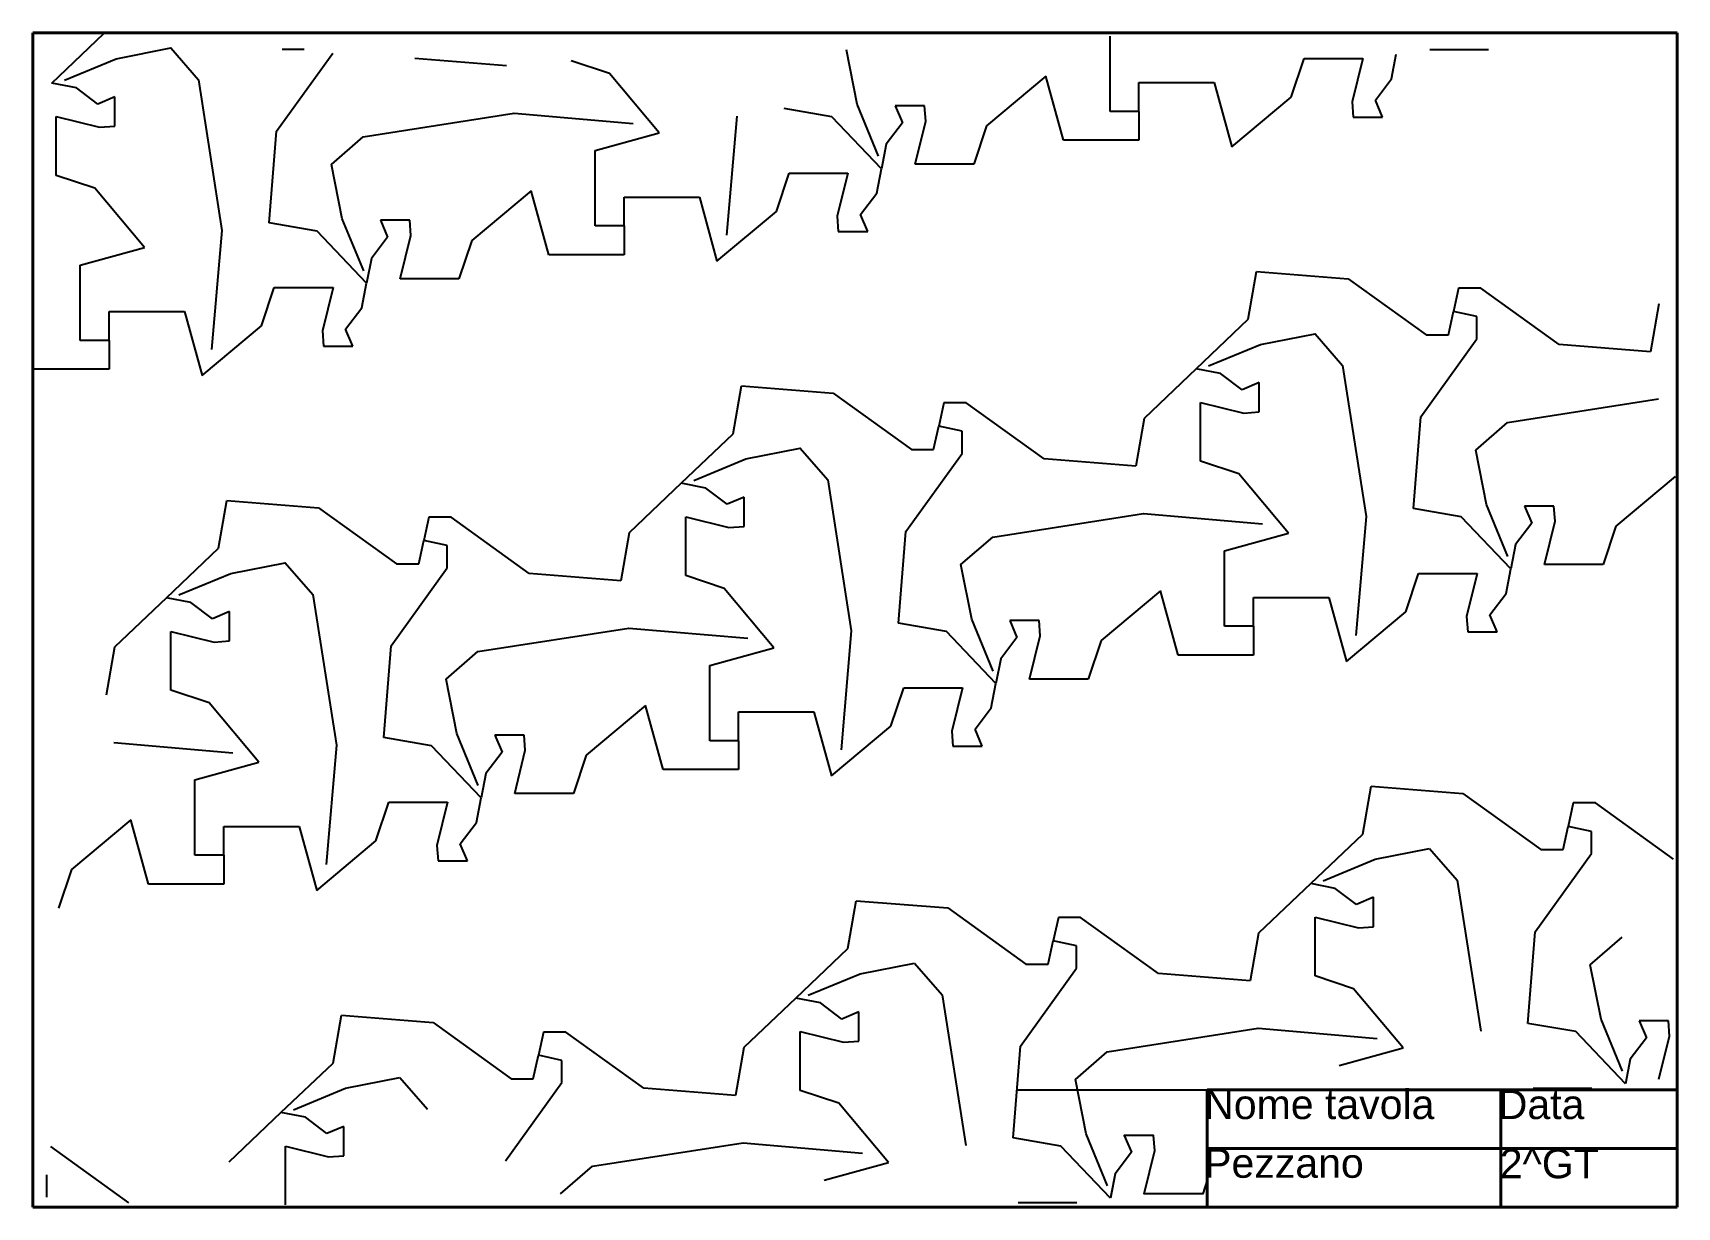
# Model space of a CAD drawing. Header units: millimetres. Extents: x 991 to 1271, y 1939 to 2139.
import ezdxf

# ---------------------------------------------------------------- set-up
doc = ezdxf.new("R2010")
doc.units = ezdxf.units.MM
doc.layers.add('Rana 3D', color=3, linetype='Continuous')
doc.layers.add('squadratura', color=6, linetype='Continuous', lineweight=40)
doc.styles.get("Standard").update_dxf_attribs({"font": 'arial.ttf'})

msp = doc.modelspace()

# ---------------------------------------------------------------- linework, layer by layer
for p, q in [((993.92, 2130.58), (1002.78, 2139.01)), ((993.92, 2130.58), (1002.78, 2139.01)), ((1004.89, 2134.72), (1014.16, 2136.55)), ((1014.16, 2136.55), (1018.87, 2131.14)), ((1174.12, 2125.75), (1174.12, 2138.58)), ((1174.12, 2125.75), (1174.12, 2138.58)), ((996.04, 2131.07), (1004.89, 2134.72)), ((1032.17, 2122.38), (1041.74, 2135.68)), ((1032.17, 2122.38), (1041.74, 2135.68)), ((1032.17, 2122.38), (1041.74, 2135.68)), ((1032.17, 2122.38), (1041.74, 2135.68)), ((1032.17, 2122.38), (1041.74, 2135.68)), ((1033.11, 2136.35), (1036.9, 2136.35)), ((1033.11, 2136.35), (1036.9, 2136.35)), ((1071.32, 2133.49), (1055.71, 2134.74)), ((1071.32, 2133.49), (1055.71, 2134.74)), ((1088.9, 2132.18), (1082.35, 2134.36)), ((1088.9, 2132.18), (1082.35, 2134.36)), ((1088.9, 2132.18), (1082.35, 2134.36)), ((1088.9, 2132.18), (1082.35, 2134.36)), ((1131.05, 2126.96), (1129.22, 2136.23)), ((1131.05, 2126.96), (1129.22, 2136.23)), ((1131.05, 2126.96), (1129.22, 2136.23)), ((1204.96, 2128.2), (1207.15, 2134.75)), ((1204.96, 2128.2), (1207.15, 2134.75)), ((1204.96, 2128.2), (1207.15, 2134.75)), ((1204.96, 2128.2), (1207.15, 2134.75)), ((1207.15, 2134.75), (1217.15, 2134.75)), ((1207.15, 2134.75), (1217.15, 2134.75)), ((1207.15, 2134.75), (1217.15, 2134.75)), ((1207.15, 2134.75), (1217.15, 2134.75)), ((1217.15, 2134.75), (1215.34, 2127.38)), ((1217.15, 2134.75), (1215.34, 2127.38)), ((1222.06, 2131.32), (1222.86, 2135.5)), ((1222.06, 2131.32), (1222.86, 2135.5)), ((1238.58, 2136.25), (1228.58, 2136.25)), ((1238.58, 2136.25), (1228.58, 2136.25)), ((1238.58, 2136.25), (1228.58, 2136.25)), ((1238.58, 2136.25), (1228.58, 2136.25)), ((1238.58, 2136.25), (1228.58, 2136.25)), ((1238.58, 2136.25), (1228.58, 2136.25)), ((1018.87, 2131.14), (1022.87, 2105.45)), ((1097.35, 2122.08), (1088.9, 2132.18)), ((1097.35, 2122.08), (1088.9, 2132.18)), ((1097.35, 2122.08), (1088.9, 2132.18)), ((1097.35, 2122.08), (1088.9, 2132.18)), ((1163.19, 2131.75), (1153.09, 2123.29)), ((1163.19, 2131.75), (1153.09, 2123.29)), ((1166.2, 2120.84), (1163.19, 2131.75)), ((1219.29, 2127.68), (1222.06, 2131.32)), ((1219.29, 2127.68), (1222.06, 2131.32)), ((998.1, 2129.77), (993.92, 2130.58)), ((998.1, 2129.77), (993.92, 2130.58)), ((998.1, 2129.77), (993.92, 2130.58)), ((1001.74, 2127.01), (998.1, 2129.77)), ((1001.74, 2127.01), (998.1, 2129.77)), ((1001.74, 2127.01), (998.1, 2129.77)), ((1004.63, 2128.23), (1001.74, 2127.01)), ((1004.63, 2128.23), (1001.74, 2127.01)), ((1004.63, 2128.23), (1001.74, 2127.01)), ((1004.63, 2123.23), (1004.63, 2128.23)), ((1004.63, 2123.23), (1004.63, 2128.23)), ((1004.63, 2123.23), (1004.63, 2128.23)), ((1179.03, 2125.75), (1179.03, 2130.66)), ((1179.03, 2130.66), (1191.86, 2130.66)), ((1191.86, 2130.66), (1194.86, 2119.74)), ((1191.86, 2130.66), (1194.86, 2119.74)), ((1194.86, 2119.74), (1204.96, 2128.2)), ((1194.86, 2119.74), (1204.96, 2128.2)), ((1046.95, 2121.44), (1072.64, 2125.44)), ((1072.64, 2125.44), (1092.93, 2123.69)), ((1126.75, 2124.85), (1118.6, 2126.27)), ((1126.75, 2124.85), (1118.6, 2126.27)), ((1126.75, 2124.85), (1118.6, 2126.27)), ((1126.75, 2124.85), (1118.6, 2126.27)), ((1126.75, 2124.85), (1118.6, 2126.27)), ((1126.75, 2124.85), (1118.6, 2126.27)), ((1126.75, 2124.85), (1118.6, 2126.27)), ((1126.75, 2124.85), (1118.6, 2126.27)), ((1134.7, 2118.11), (1131.05, 2126.96)), ((1134.7, 2118.11), (1131.05, 2126.96)), ((1134.7, 2118.11), (1131.05, 2126.96)), ((1137.54, 2126.7), (1138.76, 2123.81)), ((1137.54, 2126.7), (1138.76, 2123.81)), ((1142.54, 2126.7), (1137.54, 2126.7)), ((1142.54, 2126.7), (1137.54, 2126.7)), ((1137.54, 2126.7), (1138.76, 2123.81)), ((1137.54, 2126.7), (1138.76, 2123.81)), ((1142.54, 2126.7), (1137.54, 2126.7)), ((1142.54, 2126.7), (1137.54, 2126.7)), ((1137.54, 2126.7), (1138.76, 2123.81)), ((1137.54, 2126.7), (1138.76, 2123.81)), ((1142.54, 2126.7), (1137.54, 2126.7)), ((1142.54, 2126.7), (1137.54, 2126.7)), ((1142.72, 2124.11), (1142.54, 2126.7)), ((1142.72, 2124.11), (1142.54, 2126.7)), ((1142.72, 2124.11), (1142.54, 2126.7)), ((1142.72, 2124.11), (1142.54, 2126.7)), ((1142.72, 2124.11), (1142.54, 2126.7)), ((1142.72, 2124.11), (1142.54, 2126.7)), ((1179.03, 2125.75), (1174.12, 2125.75)), ((1179.03, 2125.75), (1174.12, 2125.75)), ((1179.03, 2125.75), (1174.12, 2125.75)), ((1179.03, 2125.75), (1179.03, 2120.84)), ((1179.03, 2125.75), (1179.03, 2120.84)), ((1215.34, 2127.38), (1215.52, 2124.79)), ((1215.34, 2127.38), (1215.52, 2124.79)), ((1220.52, 2124.79), (1219.29, 2127.68)), ((1220.52, 2124.79), (1219.29, 2127.68)), ((994.67, 2114.86), (994.67, 2124.86)), ((994.67, 2114.86), (994.67, 2124.86)), ((994.67, 2124.86), (1002.04, 2123.05)), ((994.67, 2124.86), (1002.04, 2123.05)), ((994.67, 2114.86), (994.67, 2124.86)), ((994.67, 2114.86), (994.67, 2124.86)), ((994.67, 2124.86), (1002.04, 2123.05)), ((1002.04, 2123.05), (1004.63, 2123.23)), ((1002.04, 2123.05), (1004.63, 2123.23)), ((1002.04, 2123.05), (1004.63, 2123.23)), ((1110.55, 2124.96), (1108.79, 2104.67)), ((1135.19, 2115.99), (1126.75, 2124.85)), ((1135.19, 2115.99), (1126.75, 2124.85)), ((1135.19, 2115.99), (1126.75, 2124.85)), ((1135.19, 2115.99), (1126.75, 2124.85)), ((1135.19, 2115.99), (1126.75, 2124.85)), ((1135.19, 2115.99), (1126.75, 2124.85)), ((1135.19, 2115.99), (1126.75, 2124.85)), ((1135.19, 2115.99), (1126.75, 2124.85)), ((1138.76, 2123.81), (1136, 2120.17)), ((1138.76, 2123.81), (1136, 2120.17)), ((1138.76, 2123.81), (1136, 2120.17)), ((1138.76, 2123.81), (1136, 2120.17)), ((1138.76, 2123.81), (1136, 2120.17)), ((1138.76, 2123.81), (1136, 2120.17)), ((1140.91, 2116.74), (1142.72, 2124.11)), ((1140.91, 2116.74), (1142.72, 2124.11)), ((1140.91, 2116.74), (1142.72, 2124.11)), ((1140.91, 2116.74), (1142.72, 2124.11)), ((1140.91, 2116.74), (1142.72, 2124.11)), ((1140.91, 2116.74), (1142.72, 2124.11)), ((1153.09, 2123.29), (1150.91, 2116.74)), ((1153.09, 2123.29), (1150.91, 2116.74)), ((1153.09, 2123.29), (1150.91, 2116.74)), ((1153.09, 2123.29), (1150.91, 2116.74)), ((1215.52, 2124.79), (1220.52, 2124.79)), ((1215.52, 2124.79), (1220.52, 2124.79)), ((1030.93, 2106.77), (1032.17, 2122.38)), ((1030.93, 2106.77), (1032.17, 2122.38)), ((1030.93, 2106.77), (1032.17, 2122.38)), ((1030.93, 2106.77), (1032.17, 2122.38)), ((1030.93, 2106.77), (1032.17, 2122.38)), ((1030.93, 2106.77), (1032.17, 2122.38)), ((1030.93, 2106.77), (1032.17, 2122.38)), ((1041.54, 2116.73), (1046.95, 2121.44)), ((1041.54, 2116.73), (1046.95, 2121.44)), ((1041.54, 2116.73), (1046.95, 2121.44)), ((1086.44, 2119.07), (1097.35, 2122.08)), ((1086.44, 2119.07), (1097.35, 2122.08)), ((1086.44, 2119.07), (1097.35, 2122.08)), ((1136, 2120.17), (1135.19, 2115.99)), ((1136, 2120.17), (1135.19, 2115.99)), ((1136, 2120.17), (1135.19, 2115.99)), ((1136, 2120.17), (1135.19, 2115.99)), ((1136, 2120.17), (1135.19, 2115.99)), ((1136, 2120.17), (1135.19, 2115.99)), ((1179.03, 2120.84), (1166.2, 2120.84)), ((1086.44, 2106.24), (1086.44, 2119.07)), ((1086.44, 2106.24), (1086.44, 2119.07)), ((1001.22, 2112.68), (994.67, 2114.86)), ((1001.22, 2112.68), (994.67, 2114.86)), ((1001.22, 2112.68), (994.67, 2114.86)), ((1001.22, 2112.68), (994.67, 2114.86)), ((1043.37, 2107.46), (1041.54, 2116.73)), ((1043.37, 2107.46), (1041.54, 2116.73)), ((1043.37, 2107.46), (1041.54, 2116.73)), ((1117.29, 2108.7), (1119.47, 2115.25)), ((1117.29, 2108.7), (1119.47, 2115.25)), ((1117.29, 2108.7), (1119.47, 2115.25)), ((1117.29, 2108.7), (1119.47, 2115.25)), ((1119.47, 2115.25), (1129.47, 2115.25)), ((1119.47, 2115.25), (1129.47, 2115.25)), ((1119.47, 2115.25), (1129.47, 2115.25)), ((1119.47, 2115.25), (1129.47, 2115.25)), ((1129.47, 2115.25), (1127.66, 2107.88)), ((1129.47, 2115.25), (1127.66, 2107.88)), ((1134.38, 2111.82), (1135.19, 2115.99)), ((1134.38, 2111.82), (1135.19, 2115.99)), ((1150.91, 2116.74), (1140.91, 2116.74)), ((1150.91, 2116.74), (1140.91, 2116.74)), ((1150.91, 2116.74), (1140.91, 2116.74)), ((1150.91, 2116.74), (1140.91, 2116.74)), ((1150.91, 2116.74), (1140.91, 2116.74)), ((1150.91, 2116.74), (1140.91, 2116.74)), ((1009.68, 2102.57), (1001.22, 2112.68)), ((1009.68, 2102.57), (1001.22, 2112.68)), ((1009.68, 2102.57), (1001.22, 2112.68)), ((1009.68, 2102.57), (1001.22, 2112.68)), ((1075.52, 2112.24), (1065.42, 2103.79)), ((1075.52, 2112.24), (1065.42, 2103.79)), ((1078.52, 2101.33), (1075.52, 2112.24)), ((1131.62, 2108.18), (1134.38, 2111.82)), ((1131.62, 2108.18), (1134.38, 2111.82)), ((1091.35, 2106.24), (1091.35, 2111.15)), ((1091.35, 2111.15), (1104.18, 2111.15)), ((1104.18, 2111.15), (1107.18, 2100.24)), ((1104.18, 2111.15), (1107.18, 2100.24)), ((1107.18, 2100.24), (1117.29, 2108.7)), ((1107.18, 2100.24), (1117.29, 2108.7)), ((1039.08, 2105.35), (1030.93, 2106.77)), ((1039.08, 2105.35), (1030.93, 2106.77)), ((1039.08, 2105.35), (1030.93, 2106.77)), ((1039.08, 2105.35), (1030.93, 2106.77)), ((1039.08, 2105.35), (1030.93, 2106.77)), ((1039.08, 2105.35), (1030.93, 2106.77)), ((1039.08, 2105.35), (1030.93, 2106.77)), ((1039.08, 2105.35), (1030.93, 2106.77)), ((1047.02, 2098.6), (1043.37, 2107.46)), ((1047.02, 2098.6), (1043.37, 2107.46)), ((1047.02, 2098.6), (1043.37, 2107.46)), ((1049.86, 2107.2), (1051.09, 2104.31)), ((1049.86, 2107.2), (1051.09, 2104.31)), ((1054.86, 2107.2), (1049.86, 2107.2)), ((1054.86, 2107.2), (1049.86, 2107.2)), ((1049.86, 2107.2), (1051.09, 2104.31)), ((1049.86, 2107.2), (1051.09, 2104.31)), ((1054.86, 2107.2), (1049.86, 2107.2)), ((1054.86, 2107.2), (1049.86, 2107.2)), ((1049.86, 2107.2), (1051.09, 2104.31)), ((1049.86, 2107.2), (1051.09, 2104.31)), ((1054.86, 2107.2), (1049.86, 2107.2)), ((1054.86, 2107.2), (1049.86, 2107.2)), ((1055.04, 2104.61), (1054.86, 2107.2)), ((1055.04, 2104.61), (1054.86, 2107.2)), ((1055.04, 2104.61), (1054.86, 2107.2)), ((1055.04, 2104.61), (1054.86, 2107.2)), ((1055.04, 2104.61), (1054.86, 2107.2)), ((1055.04, 2104.61), (1054.86, 2107.2)), ((1091.35, 2106.24), (1086.44, 2106.24)), ((1091.35, 2106.24), (1086.44, 2106.24)), ((1091.35, 2106.24), (1086.44, 2106.24)), ((1091.35, 2106.24), (1091.35, 2101.33)), ((1091.35, 2106.24), (1091.35, 2101.33)), ((1127.66, 2107.88), (1127.84, 2105.29)), ((1127.66, 2107.88), (1127.84, 2105.29)), ((1132.84, 2105.29), (1131.62, 2108.18)), ((1132.84, 2105.29), (1131.62, 2108.18)), ((1022.87, 2105.45), (1021.12, 2085.17)), ((1047.51, 2096.49), (1039.08, 2105.35)), ((1047.51, 2096.49), (1039.08, 2105.35)), ((1047.51, 2096.49), (1039.08, 2105.35)), ((1047.51, 2096.49), (1039.08, 2105.35)), ((1047.51, 2096.49), (1039.08, 2105.35)), ((1047.51, 2096.49), (1039.08, 2105.35)), ((1047.51, 2096.49), (1039.08, 2105.35)), ((1047.51, 2096.49), (1039.08, 2105.35)), ((1051.09, 2104.31), (1048.32, 2100.67)), ((1051.09, 2104.31), (1048.32, 2100.67)), ((1051.09, 2104.31), (1048.32, 2100.67)), ((1051.09, 2104.31), (1048.32, 2100.67)), ((1051.09, 2104.31), (1048.32, 2100.67)), ((1051.09, 2104.31), (1048.32, 2100.67)), ((1053.23, 2097.24), (1055.04, 2104.61)), ((1053.23, 2097.24), (1055.04, 2104.61)), ((1053.23, 2097.24), (1055.04, 2104.61)), ((1053.23, 2097.24), (1055.04, 2104.61)), ((1053.23, 2097.24), (1055.04, 2104.61)), ((1053.23, 2097.24), (1055.04, 2104.61)), ((1065.42, 2103.79), (1063.23, 2097.24)), ((1065.42, 2103.79), (1063.23, 2097.24)), ((1065.42, 2103.79), (1063.23, 2097.24)), ((1065.42, 2103.79), (1063.23, 2097.24)), ((1127.84, 2105.29), (1132.84, 2105.29)), ((1127.84, 2105.29), (1132.84, 2105.29)), ((998.76, 2099.57), (1009.68, 2102.57)), ((998.76, 2099.57), (1009.68, 2102.57)), ((998.76, 2099.57), (1009.68, 2102.57)), ((1048.32, 2100.67), (1047.51, 2096.49)), ((1048.32, 2100.67), (1047.51, 2096.49)), ((1048.32, 2100.67), (1047.51, 2096.49)), ((1048.32, 2100.67), (1047.51, 2096.49)), ((1048.32, 2100.67), (1047.51, 2096.49)), ((1048.32, 2100.67), (1047.51, 2096.49)), ((1091.35, 2101.33), (1078.52, 2101.33)), ((998.76, 2086.74), (998.76, 2099.57)), ((998.76, 2086.74), (998.76, 2099.57)), ((1063.23, 2097.24), (1053.23, 2097.24)), ((1063.23, 2097.24), (1053.23, 2097.24)), ((1063.23, 2097.24), (1053.23, 2097.24)), ((1063.23, 2097.24), (1053.23, 2097.24)), ((1063.23, 2097.24), (1053.23, 2097.24)), ((1063.23, 2097.24), (1053.23, 2097.24)), ((1197.64, 2090.34), (1199.06, 2098.49)), ((1197.64, 2090.34), (1199.06, 2098.49)), ((1199.06, 2098.49), (1214.66, 2097.25)), ((1214.66, 2097.25), (1227.97, 2087.68)), ((1029.61, 2089.2), (1031.79, 2095.74)), ((1029.61, 2089.2), (1031.79, 2095.74)), ((1029.61, 2089.2), (1031.79, 2095.74)), ((1029.61, 2089.2), (1031.79, 2095.74)), ((1031.79, 2095.74), (1041.79, 2095.74)), ((1031.79, 2095.74), (1041.79, 2095.74)), ((1031.79, 2095.74), (1041.79, 2095.74)), ((1031.79, 2095.74), (1041.79, 2095.74)), ((1041.79, 2095.74), (1039.98, 2088.38)), ((1041.79, 2095.74), (1039.98, 2088.38)), ((1046.7, 2092.32), (1047.51, 2096.49)), ((1046.7, 2092.32), (1047.51, 2096.49)), ((1233.48, 2095.63), (1232.62, 2091.66)), ((1233.48, 2095.63), (1232.62, 2091.66)), ((1237.27, 2095.63), (1233.48, 2095.63)), ((1250.57, 2086.06), (1237.27, 2095.63)), ((1003.67, 2086.74), (1003.67, 2091.65)), ((1003.67, 2091.65), (1016.51, 2091.65)), ((1016.51, 2091.65), (1019.51, 2080.74)), ((1016.51, 2091.65), (1019.51, 2080.74)), ((1043.94, 2088.68), (1046.7, 2092.32)), ((1043.94, 2088.68), (1046.7, 2092.32)), ((1231.75, 2087.68), (1232.62, 2091.66)), ((1236.59, 2090.79), (1232.62, 2091.66)), ((1236.59, 2090.79), (1232.62, 2091.66)), ((1236.59, 2090.79), (1232.62, 2091.66)), ((1267.59, 2092.98), (1266.17, 2084.82)), ((1019.51, 2080.74), (1029.61, 2089.2)), ((1019.51, 2080.74), (1029.61, 2089.2)), ((1188.78, 2081.91), (1197.64, 2090.34)), ((1188.78, 2081.91), (1197.64, 2090.34)), ((1236.59, 2087.01), (1236.59, 2090.79)), ((1236.59, 2087.01), (1236.59, 2090.79)), ((1003.67, 2086.74), (998.76, 2086.74)), ((1003.67, 2086.74), (998.76, 2086.74)), ((1003.67, 2086.74), (998.76, 2086.74)), ((1003.67, 2086.74), (1003.67, 2081.83)), ((1003.67, 2086.74), (1003.67, 2081.83)), ((1039.98, 2088.38), (1040.17, 2085.78)), ((1039.98, 2088.38), (1040.17, 2085.78)), ((1045.17, 2085.78), (1043.94, 2088.68)), ((1045.17, 2085.78), (1043.94, 2088.68)), ((1190.89, 2082.4), (1199.74, 2086.05)), ((1199.74, 2086.05), (1209.02, 2087.88)), ((1209.02, 2087.88), (1213.72, 2082.47)), ((1227.02, 2073.71), (1236.59, 2087.01)), ((1227.02, 2073.71), (1236.59, 2087.01)), ((1227.97, 2087.68), (1231.75, 2087.68)), ((1266.17, 2084.82), (1250.57, 2086.06)), ((1266.17, 2084.82), (1250.57, 2086.06)), ((1040.17, 2085.78), (1045.17, 2085.78)), ((1040.17, 2085.78), (1045.17, 2085.78)), ((1003.67, 2081.83), (990.84, 2081.83)), ((1188.78, 2081.91), (1179.92, 2073.47)), ((1192.95, 2081.1), (1188.78, 2081.91)), ((1192.95, 2081.1), (1188.78, 2081.91)), ((1192.95, 2081.1), (1188.78, 2081.91)), ((1196.59, 2078.34), (1192.95, 2081.1)), ((1196.59, 2078.34), (1192.95, 2081.1)), ((1196.59, 2078.34), (1192.95, 2081.1)), ((1213.72, 2082.47), (1217.72, 2056.78)), ((1109.96, 2070.84), (1111.38, 2078.99)), ((1109.96, 2070.84), (1111.38, 2078.99)), ((1111.38, 2078.99), (1126.99, 2077.75)), ((1126.99, 2077.75), (1140.29, 2068.18)), ((1199.49, 2079.56), (1196.59, 2078.34)), ((1199.49, 2079.56), (1196.59, 2078.34)), ((1199.49, 2079.56), (1196.59, 2078.34)), ((1199.49, 2074.56), (1199.49, 2079.56)), ((1199.49, 2074.56), (1199.49, 2079.56)), ((1199.49, 2074.56), (1199.49, 2079.56)), ((1145.81, 2076.13), (1144.94, 2072.16)), ((1145.81, 2076.13), (1144.94, 2072.16)), ((1149.59, 2076.13), (1145.81, 2076.13)), ((1162.89, 2066.56), (1149.59, 2076.13)), ((1189.53, 2066.19), (1189.53, 2076.19)), ((1189.53, 2066.19), (1189.53, 2076.19)), ((1189.53, 2076.19), (1196.89, 2074.38)), ((1189.53, 2076.19), (1196.89, 2074.38)), ((1189.53, 2066.19), (1189.53, 2076.19)), ((1189.53, 2066.19), (1189.53, 2076.19)), ((1189.53, 2076.19), (1196.89, 2074.38)), ((1241.8, 2072.77), (1267.49, 2076.77)), ((1144.07, 2068.18), (1144.94, 2072.16)), ((1148.92, 2071.29), (1144.94, 2072.16)), ((1148.92, 2071.29), (1144.94, 2072.16)), ((1148.92, 2071.29), (1144.94, 2072.16)), ((1179.92, 2073.47), (1178.5, 2065.32)), ((1196.89, 2074.38), (1199.49, 2074.56)), ((1196.89, 2074.38), (1199.49, 2074.56)), ((1196.89, 2074.38), (1199.49, 2074.56)), ((1225.78, 2058.1), (1227.02, 2073.71)), ((1225.78, 2058.1), (1227.02, 2073.71)), ((1225.78, 2058.1), (1227.02, 2073.71)), ((1236.4, 2068.06), (1241.8, 2072.77)), ((1101.1, 2062.41), (1109.96, 2070.84)), ((1101.1, 2062.41), (1109.96, 2070.84)), ((1148.92, 2067.51), (1148.92, 2071.29)), ((1148.92, 2067.51), (1148.92, 2071.29)), ((1103.21, 2062.9), (1112.07, 2066.55)), ((1112.07, 2066.55), (1121.34, 2068.37)), ((1121.34, 2068.37), (1126.05, 2062.97)), ((1139.35, 2054.21), (1148.92, 2067.51)), ((1139.35, 2054.21), (1148.92, 2067.51)), ((1140.29, 2068.18), (1144.07, 2068.18)), ((1178.5, 2065.32), (1162.89, 2066.56)), ((1178.5, 2065.32), (1162.89, 2066.56)), ((1238.22, 2058.79), (1236.4, 2068.06)), ((1196.07, 2064.01), (1189.53, 2066.19)), ((1196.07, 2064.01), (1189.53, 2066.19)), ((1196.07, 2064.01), (1189.53, 2066.19)), ((1196.07, 2064.01), (1189.53, 2066.19)), ((1204.53, 2053.9), (1196.07, 2064.01)), ((1204.53, 2053.9), (1196.07, 2064.01)), ((1204.53, 2053.9), (1196.07, 2064.01)), ((1204.53, 2053.9), (1196.07, 2064.01)), ((1101.1, 2062.41), (1092.24, 2053.97)), ((1105.28, 2061.6), (1101.1, 2062.41)), ((1105.28, 2061.6), (1101.1, 2062.41)), ((1105.28, 2061.6), (1101.1, 2062.41)), ((1108.92, 2058.83), (1105.28, 2061.6)), ((1108.92, 2058.83), (1105.28, 2061.6)), ((1108.92, 2058.83), (1105.28, 2061.6)), ((1126.05, 2062.97), (1130.05, 2037.28)), ((1270.37, 2063.57), (1260.27, 2055.12)), ((1270.37, 2063.57), (1260.27, 2055.12)), ((1022.29, 2051.34), (1023.71, 2059.49)), ((1022.29, 2051.34), (1023.71, 2059.49)), ((1023.71, 2059.49), (1039.31, 2058.25)), ((1039.31, 2058.25), (1052.61, 2048.68)), ((1111.81, 2060.06), (1108.92, 2058.83)), ((1111.81, 2060.06), (1108.92, 2058.83)), ((1111.81, 2060.06), (1108.92, 2058.83)), ((1111.81, 2055.06), (1111.81, 2060.06)), ((1111.81, 2055.06), (1111.81, 2060.06)), ((1111.81, 2055.06), (1111.81, 2060.06)), ((1233.93, 2056.68), (1225.78, 2058.1)), ((1233.93, 2056.68), (1225.78, 2058.1)), ((1233.93, 2056.68), (1225.78, 2058.1)), ((1241.87, 2049.93), (1238.22, 2058.79)), ((1244.71, 2058.53), (1245.94, 2055.63)), ((1244.71, 2058.53), (1245.94, 2055.63)), ((1249.71, 2058.53), (1244.71, 2058.53)), ((1249.71, 2058.53), (1244.71, 2058.53)), ((1249.9, 2055.94), (1249.71, 2058.53)), ((1249.9, 2055.94), (1249.71, 2058.53)), ((1058.13, 2056.63), (1057.26, 2052.65)), ((1058.13, 2056.63), (1057.26, 2052.65)), ((1058.13, 2056.63), (1057.26, 2052.65)), ((1058.13, 2056.63), (1057.26, 2052.65)), ((1061.91, 2056.63), (1058.13, 2056.63)), ((1061.91, 2056.63), (1058.13, 2056.63)), ((1075.22, 2047.06), (1061.91, 2056.63)), ((1075.22, 2047.06), (1061.91, 2056.63)), ((1101.85, 2046.69), (1101.85, 2056.69)), ((1101.85, 2046.69), (1101.85, 2056.69)), ((1101.85, 2056.69), (1109.22, 2054.88)), ((1101.85, 2056.69), (1109.22, 2054.88)), ((1101.85, 2046.69), (1101.85, 2056.69)), ((1101.85, 2046.69), (1101.85, 2056.69)), ((1101.85, 2056.69), (1109.22, 2054.88)), ((1154.13, 2053.26), (1179.82, 2057.27)), ((1179.82, 2057.27), (1200.1, 2055.51)), ((1217.72, 2056.78), (1215.97, 2036.5)), ((1242.37, 2047.82), (1233.93, 2056.68)), ((1242.37, 2047.82), (1233.93, 2056.68)), ((1242.37, 2047.82), (1233.93, 2056.68)), ((1245.94, 2055.63), (1243.18, 2052)), ((1245.94, 2055.63), (1243.18, 2052)), ((1248.09, 2048.57), (1249.9, 2055.94)), ((1248.09, 2048.57), (1249.9, 2055.94)), ((1056.4, 2048.68), (1057.26, 2052.65)), ((1061.24, 2051.79), (1057.26, 2052.65)), ((1061.24, 2051.79), (1057.26, 2052.65)), ((1061.24, 2051.79), (1057.26, 2052.65)), ((1061.24, 2051.79), (1057.26, 2052.65)), ((1092.24, 2053.97), (1090.82, 2045.82)), ((1109.22, 2054.88), (1111.81, 2055.06)), ((1109.22, 2054.88), (1111.81, 2055.06)), ((1109.22, 2054.88), (1111.81, 2055.06)), ((1138.1, 2038.6), (1139.35, 2054.21)), ((1138.1, 2038.6), (1139.35, 2054.21)), ((1138.1, 2038.6), (1139.35, 2054.21)), ((1148.72, 2048.56), (1154.13, 2053.26)), ((1193.62, 2050.9), (1204.53, 2053.9)), ((1193.62, 2050.9), (1204.53, 2053.9)), ((1193.62, 2050.9), (1204.53, 2053.9)), ((1260.27, 2055.12), (1258.09, 2048.57)), ((1260.27, 2055.12), (1258.09, 2048.57)), ((1013.43, 2042.9), (1022.29, 2051.34)), ((1013.43, 2042.9), (1022.29, 2051.34)), ((1061.24, 2048), (1061.24, 2051.79)), ((1061.24, 2048), (1061.24, 2051.79)), ((1061.24, 2048), (1061.24, 2051.79)), ((1193.62, 2038.07), (1193.62, 2050.9)), ((1193.62, 2038.07), (1193.62, 2050.9)), ((1243.18, 2052), (1242.37, 2047.82)), ((1243.18, 2052), (1242.37, 2047.82)), ((1015.54, 2043.4), (1024.39, 2047.05)), ((1024.39, 2047.05), (1033.66, 2048.87)), ((1033.66, 2048.87), (1038.37, 2043.47)), ((1051.67, 2034.7), (1061.24, 2048)), ((1051.67, 2034.7), (1061.24, 2048)), ((1051.67, 2034.7), (1061.24, 2048)), ((1052.61, 2048.68), (1056.4, 2048.68)), ((1090.82, 2045.82), (1075.22, 2047.06)), ((1090.82, 2045.82), (1075.22, 2047.06)), ((1150.55, 2039.28), (1148.72, 2048.56)), ((1224.46, 2040.53), (1226.65, 2047.07)), ((1224.46, 2040.53), (1226.65, 2047.07)), ((1226.65, 2047.07), (1236.65, 2047.07)), ((1226.65, 2047.07), (1236.65, 2047.07)), ((1236.65, 2047.07), (1234.84, 2039.71)), ((1241.56, 2043.65), (1242.37, 2047.82)), ((1258.09, 2048.57), (1248.09, 2048.57)), ((1258.09, 2048.57), (1248.09, 2048.57)), ((1108.4, 2044.5), (1101.85, 2046.69)), ((1108.4, 2044.5), (1101.85, 2046.69)), ((1108.4, 2044.5), (1101.85, 2046.69)), ((1108.4, 2044.5), (1101.85, 2046.69)), ((1116.86, 2034.4), (1108.4, 2044.5)), ((1116.86, 2034.4), (1108.4, 2044.5)), ((1116.86, 2034.4), (1108.4, 2044.5)), ((1116.86, 2034.4), (1108.4, 2044.5)), ((1182.7, 2044.07), (1172.59, 2035.61)), ((1182.7, 2044.07), (1172.59, 2035.61)), ((1185.7, 2033.16), (1182.7, 2044.07)), ((1013.43, 2042.9), (1004.57, 2034.47)), ((1017.6, 2042.09), (1013.43, 2042.9)), ((1017.6, 2042.09), (1013.43, 2042.9)), ((1017.6, 2042.09), (1013.43, 2042.9)), ((1021.24, 2039.33), (1017.6, 2042.09)), ((1021.24, 2039.33), (1017.6, 2042.09)), ((1021.24, 2039.33), (1017.6, 2042.09)), ((1038.37, 2043.47), (1042.37, 2017.78)), ((1198.53, 2038.07), (1198.53, 2042.98)), ((1198.53, 2042.98), (1211.36, 2042.98)), ((1211.36, 2042.98), (1214.36, 2032.07)), ((1211.36, 2042.98), (1214.36, 2032.07)), ((1238.79, 2040.01), (1241.56, 2043.65)), ((1024.14, 2040.56), (1021.24, 2039.33)), ((1024.14, 2040.56), (1021.24, 2039.33)), ((1024.14, 2040.56), (1021.24, 2039.33)), ((1024.14, 2035.56), (1024.14, 2040.56)), ((1024.14, 2035.56), (1024.14, 2040.56)), ((1024.14, 2035.56), (1024.14, 2040.56)), ((1146.26, 2037.18), (1138.1, 2038.6)), ((1146.26, 2037.18), (1138.1, 2038.6)), ((1146.26, 2037.18), (1138.1, 2038.6)), ((1154.2, 2030.43), (1150.55, 2039.28)), ((1157.04, 2039.03), (1158.26, 2036.13)), ((1157.04, 2039.03), (1158.26, 2036.13)), ((1162.04, 2039.03), (1157.04, 2039.03)), ((1162.04, 2039.03), (1157.04, 2039.03)), ((1162.22, 2036.43), (1162.04, 2039.03)), ((1162.22, 2036.43), (1162.04, 2039.03)), ((1214.36, 2032.07), (1224.46, 2040.53)), ((1214.36, 2032.07), (1224.46, 2040.53)), ((1234.84, 2039.71), (1235.02, 2037.11)), ((1240.02, 2037.11), (1238.79, 2040.01)), ((1014.18, 2027.18), (1014.18, 2037.18)), ((1014.18, 2027.18), (1014.18, 2037.18)), ((1014.18, 2037.18), (1021.54, 2035.37)), ((1014.18, 2037.18), (1021.54, 2035.37)), ((1014.18, 2027.18), (1014.18, 2037.18)), ((1014.18, 2027.18), (1014.18, 2037.18)), ((1014.18, 2037.18), (1021.54, 2035.37)), ((1066.45, 2033.76), (1092.14, 2037.76)), ((1092.14, 2037.76), (1112.43, 2036.01)), ((1130.05, 2037.28), (1128.3, 2016.99)), ((1154.69, 2028.32), (1146.26, 2037.18)), ((1154.69, 2028.32), (1146.26, 2037.18)), ((1154.69, 2028.32), (1146.26, 2037.18)), ((1158.26, 2036.13), (1155.5, 2032.49)), ((1158.26, 2036.13), (1155.5, 2032.49)), ((1160.41, 2029.07), (1162.22, 2036.43)), ((1160.41, 2029.07), (1162.22, 2036.43)), ((1172.59, 2035.61), (1170.41, 2029.07)), ((1172.59, 2035.61), (1170.41, 2029.07)), ((1198.53, 2038.07), (1193.62, 2038.07)), ((1198.53, 2038.07), (1193.62, 2038.07)), ((1198.53, 2038.07), (1193.62, 2038.07)), ((1198.53, 2038.07), (1198.53, 2033.16)), ((1198.53, 2038.07), (1198.53, 2033.16)), ((1235.02, 2037.11), (1240.02, 2037.11)), ((1004.57, 2034.47), (1003.15, 2026.32)), ((1021.54, 2035.37), (1024.14, 2035.56)), ((1021.54, 2035.37), (1024.14, 2035.56)), ((1021.54, 2035.37), (1024.14, 2035.56)), ((1050.43, 2019.1), (1051.67, 2034.7)), ((1050.43, 2019.1), (1051.67, 2034.7)), ((1050.43, 2019.1), (1051.67, 2034.7)), ((1050.43, 2019.1), (1051.67, 2034.7)), ((1061.05, 2029.05), (1066.45, 2033.76)), ((1061.05, 2029.05), (1066.45, 2033.76)), ((1105.94, 2031.4), (1116.86, 2034.4)), ((1105.94, 2031.4), (1116.86, 2034.4)), ((1105.94, 2031.4), (1116.86, 2034.4)), ((1198.53, 2033.16), (1185.7, 2033.16)), ((1105.94, 2018.57), (1105.94, 2031.4)), ((1105.94, 2018.57), (1105.94, 2031.4)), ((1155.5, 2032.49), (1154.69, 2028.32)), ((1155.5, 2032.49), (1154.69, 2028.32)), ((1062.87, 2019.78), (1061.05, 2029.05)), ((1062.87, 2019.78), (1061.05, 2029.05)), ((1136.79, 2021.02), (1138.97, 2027.57)), ((1136.79, 2021.02), (1138.97, 2027.57)), ((1138.97, 2027.57), (1148.97, 2027.57)), ((1138.97, 2027.57), (1148.97, 2027.57)), ((1148.97, 2027.57), (1147.16, 2020.2)), ((1153.88, 2024.14), (1154.69, 2028.32)), ((1170.41, 2029.07), (1160.41, 2029.07)), ((1170.41, 2029.07), (1160.41, 2029.07)), ((1020.72, 2025), (1014.18, 2027.18)), ((1020.72, 2025), (1014.18, 2027.18)), ((1020.72, 2025), (1014.18, 2027.18)), ((1020.72, 2025), (1014.18, 2027.18)), ((1029.18, 2014.9), (1020.72, 2025)), ((1029.18, 2014.9), (1020.72, 2025)), ((1029.18, 2014.9), (1020.72, 2025)), ((1029.18, 2014.9), (1020.72, 2025)), ((1095.02, 2024.57), (1084.92, 2016.11)), ((1095.02, 2024.57), (1084.92, 2016.11)), ((1098.02, 2013.66), (1095.02, 2024.57)), ((1110.85, 2018.57), (1110.85, 2023.48)), ((1110.85, 2023.48), (1123.68, 2023.48)), ((1123.68, 2023.48), (1126.69, 2012.57)), ((1123.68, 2023.48), (1126.69, 2012.57)), ((1151.12, 2020.51), (1153.88, 2024.14)), ((1058.58, 2017.68), (1050.43, 2019.1)), ((1058.58, 2017.68), (1050.43, 2019.1)), ((1058.58, 2017.68), (1050.43, 2019.1)), ((1058.58, 2017.68), (1050.43, 2019.1)), ((1058.58, 2017.68), (1050.43, 2019.1)), ((1066.52, 2010.93), (1062.87, 2019.78)), ((1066.52, 2010.93), (1062.87, 2019.78)), ((1069.36, 2019.53), (1070.59, 2016.63)), ((1069.36, 2019.53), (1070.59, 2016.63)), ((1074.36, 2019.53), (1069.36, 2019.53)), ((1074.36, 2019.53), (1069.36, 2019.53)), ((1069.36, 2019.53), (1070.59, 2016.63)), ((1069.36, 2019.53), (1070.59, 2016.63)), ((1074.36, 2019.53), (1069.36, 2019.53)), ((1074.36, 2019.53), (1069.36, 2019.53)), ((1074.54, 2016.93), (1074.36, 2019.53)), ((1074.54, 2016.93), (1074.36, 2019.53)), ((1074.54, 2016.93), (1074.36, 2019.53)), ((1074.54, 2016.93), (1074.36, 2019.53)), ((1126.69, 2012.57), (1136.79, 2021.02)), ((1126.69, 2012.57), (1136.79, 2021.02)), ((1147.16, 2020.2), (1147.34, 2017.61)), ((1152.34, 2017.61), (1151.12, 2020.51)), ((1004.47, 2018.26), (1024.75, 2016.51)), ((1042.37, 2017.78), (1040.62, 1997.49)), ((1067.02, 2008.82), (1058.58, 2017.68)), ((1067.02, 2008.82), (1058.58, 2017.68)), ((1067.02, 2008.82), (1058.58, 2017.68)), ((1067.02, 2008.82), (1058.58, 2017.68)), ((1067.02, 2008.82), (1058.58, 2017.68)), ((1070.59, 2016.63), (1067.82, 2012.99)), ((1070.59, 2016.63), (1067.82, 2012.99)), ((1070.59, 2016.63), (1067.82, 2012.99)), ((1070.59, 2016.63), (1067.82, 2012.99)), ((1072.73, 2009.57), (1074.54, 2016.93)), ((1072.73, 2009.57), (1074.54, 2016.93)), ((1072.73, 2009.57), (1074.54, 2016.93)), ((1072.73, 2009.57), (1074.54, 2016.93)), ((1084.92, 2016.11), (1082.73, 2009.57)), ((1084.92, 2016.11), (1082.73, 2009.57)), ((1110.85, 2018.57), (1105.94, 2018.57)), ((1110.85, 2018.57), (1105.94, 2018.57)), ((1110.85, 2018.57), (1105.94, 2018.57)), ((1110.85, 2018.57), (1110.85, 2013.66)), ((1110.85, 2018.57), (1110.85, 2013.66)), ((1147.34, 2017.61), (1152.34, 2017.61)), ((1018.27, 2011.9), (1029.18, 2014.9)), ((1018.27, 2011.9), (1029.18, 2014.9)), ((1018.27, 2011.9), (1029.18, 2014.9)), ((1110.85, 2013.66), (1098.02, 2013.66)), ((1018.27, 1999.06), (1018.27, 2011.9)), ((1018.27, 1999.06), (1018.27, 2011.9)), ((1067.82, 2012.99), (1067.02, 2008.82)), ((1067.82, 2012.99), (1067.02, 2008.82)), ((1067.82, 2012.99), (1067.02, 2008.82)), ((1067.82, 2012.99), (1067.02, 2008.82)), ((1217.14, 2002.67), (1218.56, 2010.82)), ((1217.14, 2002.67), (1218.56, 2010.82)), ((1218.56, 2010.82), (1234.17, 2009.58)), ((1049.11, 2001.52), (1051.3, 2008.07)), ((1049.11, 2001.52), (1051.3, 2008.07)), ((1051.3, 2008.07), (1061.3, 2008.07)), ((1051.3, 2008.07), (1061.3, 2008.07)), ((1061.3, 2008.07), (1059.49, 2000.7)), ((1066.21, 2004.64), (1067.02, 2008.82)), ((1082.73, 2009.57), (1072.73, 2009.57)), ((1082.73, 2009.57), (1072.73, 2009.57)), ((1082.73, 2009.57), (1072.73, 2009.57)), ((1082.73, 2009.57), (1072.73, 2009.57)), ((1234.17, 2009.58), (1247.47, 2000.01)), ((1252.99, 2007.96), (1252.12, 2003.98)), ((1252.99, 2007.96), (1252.12, 2003.98)), ((1252.99, 2007.96), (1252.12, 2003.98)), ((1252.99, 2007.96), (1252.12, 2003.98)), ((1252.99, 2007.96), (1252.12, 2003.98)), ((1252.99, 2007.96), (1252.12, 2003.98)), ((1256.77, 2007.96), (1252.99, 2007.96)), ((1256.77, 2007.96), (1252.99, 2007.96)), ((1256.77, 2007.96), (1252.99, 2007.96)), ((1270.07, 1998.39), (1256.77, 2007.96)), ((1270.07, 1998.39), (1256.77, 2007.96)), ((1270.07, 1998.39), (1256.77, 2007.96)), ((1007.34, 2005.07), (997.24, 1996.61)), ((1007.34, 2005.07), (997.24, 1996.61)), ((1010.35, 1994.15), (1007.34, 2005.07)), ((1023.18, 1999.06), (1023.18, 2003.98)), ((1023.18, 2003.98), (1036.01, 2003.98)), ((1036.01, 2003.98), (1039.01, 1993.06)), ((1036.01, 2003.98), (1039.01, 1993.06)), ((1063.44, 2001), (1066.21, 2004.64)), ((1208.28, 1994.23), (1217.14, 2002.67)), ((1208.28, 1994.23), (1217.14, 2002.67)), ((1251.25, 2000.01), (1252.12, 2003.98)), ((1256.09, 2003.12), (1252.12, 2003.98)), ((1256.09, 2003.12), (1252.12, 2003.98)), ((1256.09, 2003.12), (1252.12, 2003.98)), ((1256.09, 2003.12), (1252.12, 2003.98)), ((1256.09, 2003.12), (1252.12, 2003.98)), ((1256.09, 1999.33), (1256.09, 2003.12)), ((1256.09, 1999.33), (1256.09, 2003.12)), ((1256.09, 1999.33), (1256.09, 2003.12)), ((1256.09, 1999.33), (1256.09, 2003.12)), ((1039.01, 1993.06), (1049.11, 2001.52)), ((1039.01, 1993.06), (1049.11, 2001.52)), ((1059.49, 2000.7), (1059.67, 1998.11)), ((1064.67, 1998.11), (1063.44, 2001)), ((1219.24, 1998.38), (1228.52, 2000.2)), ((1228.52, 2000.2), (1233.23, 1994.8)), ((1246.52, 1986.03), (1256.09, 1999.33)), ((1246.52, 1986.03), (1256.09, 1999.33)), ((1246.52, 1986.03), (1256.09, 1999.33)), ((1246.52, 1986.03), (1256.09, 1999.33)), ((1247.47, 2000.01), (1251.25, 2000.01)), ((997.24, 1996.61), (995.06, 1990.06)), ((997.24, 1996.61), (995.06, 1990.06)), ((1023.18, 1999.06), (1018.27, 1999.06)), ((1023.18, 1999.06), (1018.27, 1999.06)), ((1023.18, 1999.06), (1018.27, 1999.06)), ((1023.18, 1999.06), (1023.18, 1994.15)), ((1023.18, 1999.06), (1023.18, 1994.15)), ((1059.67, 1998.11), (1064.67, 1998.11)), ((1210.39, 1994.72), (1219.24, 1998.38)), ((1023.18, 1994.15), (1010.35, 1994.15)), ((1208.28, 1994.23), (1199.42, 1985.8)), ((1212.46, 1993.42), (1208.28, 1994.23)), ((1212.46, 1993.42), (1208.28, 1994.23)), ((1212.46, 1993.42), (1208.28, 1994.23)), ((1233.23, 1994.8), (1237.23, 1969.11)), ((1129.47, 1983.16), (1130.88, 1991.32)), ((1129.47, 1983.16), (1130.88, 1991.32)), ((1130.88, 1991.32), (1146.49, 1990.08)), ((1216.09, 1990.66), (1212.46, 1993.42)), ((1216.09, 1990.66), (1212.46, 1993.42)), ((1216.09, 1990.66), (1212.46, 1993.42)), ((1218.99, 1991.89), (1216.09, 1990.66)), ((1218.99, 1991.89), (1216.09, 1990.66)), ((1218.99, 1991.89), (1216.09, 1990.66)), ((1218.99, 1986.89), (1218.99, 1991.89)), ((1218.99, 1986.89), (1218.99, 1991.89)), ((1218.99, 1986.89), (1218.99, 1991.89)), ((1146.49, 1990.08), (1159.79, 1980.51)), ((1165.31, 1988.46), (1164.44, 1984.48)), ((1165.31, 1988.46), (1164.44, 1984.48)), ((1165.31, 1988.46), (1164.44, 1984.48)), ((1165.31, 1988.46), (1164.44, 1984.48)), ((1165.31, 1988.46), (1164.44, 1984.48)), ((1165.31, 1988.46), (1164.44, 1984.48)), ((1169.09, 1988.46), (1165.31, 1988.46)), ((1169.09, 1988.46), (1165.31, 1988.46)), ((1169.09, 1988.46), (1165.31, 1988.46)), ((1182.39, 1978.89), (1169.09, 1988.46)), ((1182.39, 1978.89), (1169.09, 1988.46)), ((1182.39, 1978.89), (1169.09, 1988.46)), ((1209.03, 1978.51), (1209.03, 1988.51)), ((1209.03, 1978.51), (1209.03, 1988.51)), ((1209.03, 1988.51), (1216.4, 1986.7)), ((1209.03, 1988.51), (1216.4, 1986.7)), ((1209.03, 1978.51), (1209.03, 1988.51)), ((1209.03, 1978.51), (1209.03, 1988.51)), ((1209.03, 1988.51), (1216.4, 1986.7)), ((1199.42, 1985.8), (1198, 1977.65)), ((1199.42, 1985.8), (1198, 1977.65)), ((1216.4, 1986.7), (1218.99, 1986.89)), ((1216.4, 1986.7), (1218.99, 1986.89)), ((1216.4, 1986.7), (1218.99, 1986.89)), ((1245.28, 1970.42), (1246.52, 1986.03)), ((1245.28, 1970.42), (1246.52, 1986.03)), ((1245.28, 1970.42), (1246.52, 1986.03)), ((1245.28, 1970.42), (1246.52, 1986.03)), ((1245.28, 1970.42), (1246.52, 1986.03)), ((1120.6, 1974.73), (1129.47, 1983.16)), ((1120.6, 1974.73), (1129.47, 1983.16)), ((1163.58, 1980.51), (1164.44, 1984.48)), ((1168.42, 1983.61), (1164.44, 1984.48)), ((1168.42, 1983.61), (1164.44, 1984.48)), ((1168.42, 1983.61), (1164.44, 1984.48)), ((1168.42, 1983.61), (1164.44, 1984.48)), ((1168.42, 1983.61), (1164.44, 1984.48)), ((1168.42, 1979.83), (1168.42, 1983.61)), ((1168.42, 1979.83), (1168.42, 1983.61)), ((1168.42, 1979.83), (1168.42, 1983.61)), ((1168.42, 1979.83), (1168.42, 1983.61)), ((1255.9, 1980.38), (1261.31, 1985.09)), ((1255.9, 1980.38), (1261.31, 1985.09)), ((1255.9, 1980.38), (1261.31, 1985.09)), ((1131.57, 1978.87), (1140.84, 1980.7)), ((1140.84, 1980.7), (1145.55, 1975.29)), ((1158.85, 1966.53), (1168.42, 1979.83)), ((1158.85, 1966.53), (1168.42, 1979.83)), ((1158.85, 1966.53), (1168.42, 1979.83)), ((1158.85, 1966.53), (1168.42, 1979.83)), ((1159.79, 1980.51), (1163.58, 1980.51)), ((1257.73, 1971.11), (1255.9, 1980.38)), ((1257.73, 1971.11), (1255.9, 1980.38)), ((1257.73, 1971.11), (1255.9, 1980.38)), ((1122.72, 1975.22), (1131.57, 1978.87)), ((1198, 1977.65), (1182.39, 1978.89)), ((1198, 1977.65), (1182.39, 1978.89)), ((1198, 1977.65), (1182.39, 1978.89)), ((1198, 1977.65), (1182.39, 1978.89)), ((1215.58, 1976.33), (1209.03, 1978.51)), ((1215.58, 1976.33), (1209.03, 1978.51)), ((1215.58, 1976.33), (1209.03, 1978.51)), ((1215.58, 1976.33), (1209.03, 1978.51)), ((1120.6, 1974.73), (1111.74, 1966.3)), ((1124.78, 1973.92), (1120.6, 1974.73)), ((1124.78, 1973.92), (1120.6, 1974.73)), ((1124.78, 1973.92), (1120.6, 1974.73)), ((1145.55, 1975.29), (1149.55, 1949.6)), ((1224.03, 1966.23), (1215.58, 1976.33)), ((1224.03, 1966.23), (1215.58, 1976.33)), ((1224.03, 1966.23), (1215.58, 1976.33)), ((1224.03, 1966.23), (1215.58, 1976.33)), ((1041.79, 1963.66), (1043.21, 1971.81)), ((1041.79, 1963.66), (1043.21, 1971.81)), ((1043.21, 1971.81), (1058.82, 1970.57)), ((1128.42, 1971.16), (1124.78, 1973.92)), ((1128.42, 1971.16), (1124.78, 1973.92)), ((1128.42, 1971.16), (1124.78, 1973.92)), ((1131.31, 1972.38), (1128.42, 1971.16)), ((1131.31, 1972.38), (1128.42, 1971.16)), ((1131.31, 1972.38), (1128.42, 1971.16)), ((1131.31, 1967.38), (1131.31, 1972.38)), ((1131.31, 1967.38), (1131.31, 1972.38)), ((1131.31, 1967.38), (1131.31, 1972.38)), ((1058.82, 1970.57), (1072.12, 1961)), ((1077.63, 1968.95), (1076.77, 1964.98)), ((1077.63, 1968.95), (1076.77, 1964.98)), ((1077.63, 1968.95), (1076.77, 1964.98)), ((1077.63, 1968.95), (1076.77, 1964.98)), ((1077.63, 1968.95), (1076.77, 1964.98)), ((1077.63, 1968.95), (1076.77, 1964.98)), ((1081.42, 1968.95), (1077.63, 1968.95)), ((1081.42, 1968.95), (1077.63, 1968.95)), ((1081.42, 1968.95), (1077.63, 1968.95)), ((1094.72, 1959.38), (1081.42, 1968.95)), ((1094.72, 1959.38), (1081.42, 1968.95)), ((1094.72, 1959.38), (1081.42, 1968.95)), ((1121.35, 1959.01), (1121.35, 1969.01)), ((1121.35, 1959.01), (1121.35, 1969.01)), ((1121.35, 1969.01), (1128.72, 1967.2)), ((1121.35, 1969.01), (1128.72, 1967.2)), ((1121.35, 1959.01), (1121.35, 1969.01)), ((1121.35, 1959.01), (1121.35, 1969.01)), ((1121.35, 1969.01), (1128.72, 1967.2)), ((1173.63, 1965.59), (1199.32, 1969.59)), ((1173.63, 1965.59), (1199.32, 1969.59)), ((1199.32, 1969.59), (1219.61, 1967.84)), ((1253.44, 1969.01), (1245.28, 1970.42)), ((1253.44, 1969.01), (1245.28, 1970.42)), ((1253.44, 1969.01), (1245.28, 1970.42)), ((1253.44, 1969.01), (1245.28, 1970.42)), ((1253.44, 1969.01), (1245.28, 1970.42)), ((1253.44, 1969.01), (1245.28, 1970.42)), ((1253.44, 1969.01), (1245.28, 1970.42)), ((1261.87, 1960.15), (1253.44, 1969.01)), ((1261.87, 1960.15), (1253.44, 1969.01)), ((1261.87, 1960.15), (1253.44, 1969.01)), ((1261.87, 1960.15), (1253.44, 1969.01)), ((1261.87, 1960.15), (1253.44, 1969.01)), ((1261.87, 1960.15), (1253.44, 1969.01)), ((1261.87, 1960.15), (1253.44, 1969.01)), ((1261.38, 1962.26), (1257.73, 1971.11)), ((1261.38, 1962.26), (1257.73, 1971.11)), ((1261.38, 1962.26), (1257.73, 1971.11)), ((1264.22, 1970.85), (1265.44, 1967.96)), ((1264.22, 1970.85), (1265.44, 1967.96)), ((1269.22, 1970.85), (1264.22, 1970.85)), ((1269.22, 1970.85), (1264.22, 1970.85)), ((1264.22, 1970.85), (1265.44, 1967.96)), ((1264.22, 1970.85), (1265.44, 1967.96)), ((1269.22, 1970.85), (1264.22, 1970.85)), ((1269.22, 1970.85), (1264.22, 1970.85)), ((1264.22, 1970.85), (1265.44, 1967.96)), ((1264.22, 1970.85), (1265.44, 1967.96)), ((1269.22, 1970.85), (1264.22, 1970.85)), ((1269.22, 1970.85), (1264.22, 1970.85)), ((1269.4, 1968.26), (1269.22, 1970.85)), ((1269.4, 1968.26), (1269.22, 1970.85)), ((1269.4, 1968.26), (1269.22, 1970.85)), ((1269.4, 1968.26), (1269.22, 1970.85)), ((1269.4, 1968.26), (1269.22, 1970.85)), ((1269.4, 1968.26), (1269.22, 1970.85)), ((1111.74, 1966.3), (1110.33, 1958.14)), ((1111.74, 1966.3), (1110.33, 1958.14)), ((1128.72, 1967.2), (1131.31, 1967.38)), ((1128.72, 1967.2), (1131.31, 1967.38)), ((1128.72, 1967.2), (1131.31, 1967.38)), ((1157.61, 1950.92), (1158.85, 1966.53)), ((1157.61, 1950.92), (1158.85, 1966.53)), ((1157.61, 1950.92), (1158.85, 1966.53)), ((1157.61, 1950.92), (1158.85, 1966.53)), ((1157.61, 1950.92), (1158.85, 1966.53)), ((1213.12, 1963.23), (1224.03, 1966.23)), ((1213.12, 1963.23), (1224.03, 1966.23)), ((1213.12, 1963.23), (1224.03, 1966.23)), ((1265.44, 1967.96), (1262.68, 1964.32)), ((1265.44, 1967.96), (1262.68, 1964.32)), ((1265.44, 1967.96), (1262.68, 1964.32)), ((1265.44, 1967.96), (1262.68, 1964.32)), ((1265.44, 1967.96), (1262.68, 1964.32)), ((1265.44, 1967.96), (1262.68, 1964.32)), ((1267.59, 1960.89), (1269.4, 1968.26)), ((1267.59, 1960.89), (1269.4, 1968.26)), ((1267.59, 1960.89), (1269.4, 1968.26)), ((1267.59, 1960.89), (1269.4, 1968.26)), ((1267.59, 1960.89), (1269.4, 1968.26)), ((1267.59, 1960.89), (1269.4, 1968.26)), ((1032.93, 1955.23), (1041.79, 1963.66)), ((1032.93, 1955.23), (1041.79, 1963.66)), ((1075.9, 1961), (1076.77, 1964.98)), ((1080.74, 1964.11), (1076.77, 1964.98)), ((1080.74, 1964.11), (1076.77, 1964.98)), ((1080.74, 1964.11), (1076.77, 1964.98)), ((1080.74, 1964.11), (1076.77, 1964.98)), ((1080.74, 1964.11), (1076.77, 1964.98)), ((1080.74, 1960.33), (1080.74, 1964.11)), ((1080.74, 1960.33), (1080.74, 1964.11)), ((1080.74, 1960.33), (1080.74, 1964.11)), ((1080.74, 1960.33), (1080.74, 1964.11)), ((1168.23, 1960.88), (1173.63, 1965.59)), ((1168.23, 1960.88), (1173.63, 1965.59)), ((1168.23, 1960.88), (1173.63, 1965.59)), ((1262.68, 1964.32), (1261.87, 1960.15)), ((1262.68, 1964.32), (1261.87, 1960.15)), ((1262.68, 1964.32), (1261.87, 1960.15)), ((1262.68, 1964.32), (1261.87, 1960.15)), ((1262.68, 1964.32), (1261.87, 1960.15)), ((1262.68, 1964.32), (1261.87, 1960.15)), ((1043.89, 1959.37), (1053.17, 1961.2)), ((1053.17, 1961.2), (1057.87, 1955.79)), ((1071.17, 1947.03), (1080.74, 1960.33)), ((1071.17, 1947.03), (1080.74, 1960.33)), ((1071.17, 1947.03), (1080.74, 1960.33)), ((1071.17, 1947.03), (1080.74, 1960.33)), ((1072.12, 1961), (1075.9, 1961)), ((1170.05, 1951.61), (1168.23, 1960.88)), ((1170.05, 1951.61), (1168.23, 1960.88)), ((1170.05, 1951.61), (1168.23, 1960.88)), ((1035.04, 1955.72), (1043.89, 1959.37)), ((1110.33, 1958.14), (1094.72, 1959.38)), ((1110.33, 1958.14), (1094.72, 1959.38)), ((1110.33, 1958.14), (1094.72, 1959.38)), ((1110.33, 1958.14), (1094.72, 1959.38)), ((1127.9, 1956.83), (1121.35, 1959.01)), ((1127.9, 1956.83), (1121.35, 1959.01)), ((1127.9, 1956.83), (1121.35, 1959.01)), ((1127.9, 1956.83), (1121.35, 1959.01)), ((1246.15, 1959.4), (1256.15, 1959.4)), ((1246.15, 1959.4), (1256.15, 1959.4)), ((1032.93, 1955.23), (1024.07, 1946.79)), ((1037.1, 1954.42), (1032.93, 1955.23)), ((1037.1, 1954.42), (1032.93, 1955.23)), ((1037.1, 1954.42), (1032.93, 1955.23)), ((1040.74, 1951.65), (1037.1, 1954.42)), ((1040.74, 1951.65), (1037.1, 1954.42)), ((1040.74, 1951.65), (1037.1, 1954.42)), ((1136.36, 1946.73), (1127.9, 1956.83)), ((1136.36, 1946.73), (1127.9, 1956.83)), ((1136.36, 1946.73), (1127.9, 1956.83)), ((1136.36, 1946.73), (1127.9, 1956.83)), ((1043.64, 1952.88), (1040.74, 1951.65)), ((1043.64, 1952.88), (1040.74, 1951.65)), ((1043.64, 1952.88), (1040.74, 1951.65)), ((1043.64, 1947.88), (1043.64, 1952.88)), ((1043.64, 1947.88), (1043.64, 1952.88)), ((1043.64, 1947.88), (1043.64, 1952.88)), ((1173.7, 1942.76), (1170.05, 1951.61)), ((1173.7, 1942.76), (1170.05, 1951.61)), ((1173.7, 1942.76), (1170.05, 1951.61)), ((1007.04, 1939.88), (993.74, 1949.45)), ((1007.04, 1939.88), (993.74, 1949.45)), ((1007.04, 1939.88), (993.74, 1949.45)), ((1033.68, 1939.51), (1033.68, 1949.51)), ((1033.68, 1939.51), (1033.68, 1949.51)), ((1033.68, 1949.51), (1041.04, 1947.7)), ((1033.68, 1949.51), (1041.04, 1947.7)), ((1033.68, 1939.51), (1033.68, 1949.51)), ((1033.68, 1939.51), (1033.68, 1949.51)), ((1033.68, 1949.51), (1041.04, 1947.7)), ((1085.96, 1946.08), (1111.64, 1950.09)), ((1085.96, 1946.08), (1111.64, 1950.09)), ((1111.64, 1950.09), (1131.93, 1948.33)), ((1165.76, 1949.5), (1157.61, 1950.92)), ((1165.76, 1949.5), (1157.61, 1950.92)), ((1165.76, 1949.5), (1157.61, 1950.92)), ((1165.76, 1949.5), (1157.61, 1950.92)), ((1165.76, 1949.5), (1157.61, 1950.92)), ((1165.76, 1949.5), (1157.61, 1950.92)), ((1165.76, 1949.5), (1157.61, 1950.92)), ((1174.19, 1940.64), (1165.76, 1949.5)), ((1174.19, 1940.64), (1165.76, 1949.5)), ((1174.19, 1940.64), (1165.76, 1949.5)), ((1174.19, 1940.64), (1165.76, 1949.5)), ((1174.19, 1940.64), (1165.76, 1949.5)), ((1174.19, 1940.64), (1165.76, 1949.5)), ((1174.19, 1940.64), (1165.76, 1949.5)), ((1176.54, 1951.35), (1177.77, 1948.46)), ((1176.54, 1951.35), (1177.77, 1948.46)), ((1181.54, 1951.35), (1176.54, 1951.35)), ((1181.54, 1951.35), (1176.54, 1951.35)), ((1176.54, 1951.35), (1177.77, 1948.46)), ((1176.54, 1951.35), (1177.77, 1948.46)), ((1181.54, 1951.35), (1176.54, 1951.35)), ((1181.54, 1951.35), (1176.54, 1951.35)), ((1176.54, 1951.35), (1177.77, 1948.46)), ((1176.54, 1951.35), (1177.77, 1948.46)), ((1181.54, 1951.35), (1176.54, 1951.35)), ((1181.54, 1951.35), (1176.54, 1951.35)), ((1181.72, 1948.76), (1181.54, 1951.35)), ((1181.72, 1948.76), (1181.54, 1951.35)), ((1181.72, 1948.76), (1181.54, 1951.35)), ((1181.72, 1948.76), (1181.54, 1951.35)), ((1181.72, 1948.76), (1181.54, 1951.35)), ((1181.72, 1948.76), (1181.54, 1951.35)), ((1041.04, 1947.7), (1043.64, 1947.88)), ((1041.04, 1947.7), (1043.64, 1947.88)), ((1041.04, 1947.7), (1043.64, 1947.88)), ((1080.55, 1941.38), (1085.96, 1946.08)), ((1080.55, 1941.38), (1085.96, 1946.08)), ((1080.55, 1941.38), (1085.96, 1946.08)), ((1125.45, 1943.72), (1136.36, 1946.73)), ((1125.45, 1943.72), (1136.36, 1946.73)), ((1125.45, 1943.72), (1136.36, 1946.73)), ((1177.77, 1948.46), (1175, 1944.82)), ((1177.77, 1948.46), (1175, 1944.82)), ((1177.77, 1948.46), (1175, 1944.82)), ((1177.77, 1948.46), (1175, 1944.82)), ((1177.77, 1948.46), (1175, 1944.82)), ((1177.77, 1948.46), (1175, 1944.82)), ((1179.91, 1941.39), (1181.72, 1948.76)), ((1179.91, 1941.39), (1181.72, 1948.76)), ((1179.91, 1941.39), (1181.72, 1948.76)), ((1179.91, 1941.39), (1181.72, 1948.76)), ((1179.91, 1941.39), (1181.72, 1948.76)), ((1179.91, 1941.39), (1181.72, 1948.76)), ((993.07, 1940.83), (993.07, 1944.61)), ((993.07, 1940.83), (993.07, 1944.61)), ((993.07, 1940.83), (993.07, 1944.61)), ((993.07, 1940.83), (993.07, 1944.61)), ((1175, 1944.82), (1174.19, 1940.64)), ((1175, 1944.82), (1174.19, 1940.64)), ((1175, 1944.82), (1174.19, 1940.64)), ((1175, 1944.82), (1174.19, 1940.64)), ((1175, 1944.82), (1174.19, 1940.64)), ((1175, 1944.82), (1174.19, 1940.64)), ((1189.91, 1941.39), (1179.91, 1941.39)), ((1189.91, 1941.39), (1179.91, 1941.39)), ((1189.91, 1941.39), (1179.91, 1941.39)), ((1189.91, 1941.39), (1179.91, 1941.39)), ((1189.91, 1941.39), (1179.91, 1941.39)), ((1189.91, 1941.39), (1179.91, 1941.39)), ((1158.48, 1939.89), (1168.48, 1939.89)), ((1158.48, 1939.89), (1168.48, 1939.89))]:
    msp.add_line(p, q)
at = {"layer": 'Rana 3D'}
for points in [[(996.04, 2131.07), (1004.89, 2134.72), (1014.16, 2136.55), (1018.87, 2131.14), (1022.87, 2105.45), (1021.12, 2085.17)], [(1047.02, 2098.6), (1043.37, 2107.46), (1041.54, 2116.73), (1046.95, 2121.44), (1072.64, 2125.44), (1092.93, 2123.69)], [(1190.89, 2082.4), (1199.74, 2086.05), (1209.02, 2087.88), (1213.72, 2082.47), (1217.72, 2056.78), (1215.97, 2036.5)], [(1103.21, 2062.9), (1112.07, 2066.55), (1121.34, 2068.37), (1126.05, 2062.97), (1130.05, 2037.28), (1128.3, 2016.99)], [(1154.2, 2030.43), (1150.55, 2039.28), (1148.72, 2048.56), (1154.13, 2053.26), (1179.82, 2057.27), (1200.1, 2055.51)], [(1015.54, 2043.4), (1024.39, 2047.05), (1033.66, 2048.87), (1038.37, 2043.47), (1042.37, 2017.78), (1040.62, 1997.49)], [(1066.52, 2010.93), (1062.87, 2019.78), (1061.05, 2029.05), (1066.45, 2033.76), (1092.14, 2037.76), (1112.43, 2036.01)], [(1173.7, 1942.76), (1170.05, 1951.61), (1168.23, 1960.88), (1173.63, 1965.59), (1199.32, 1969.59), (1219.61, 1967.84)], [(1158.26, 1959.12), (1190.68, 1959.12), (1190.68, 1943.69), (1189.91, 1941.39), (1179.91, 1941.39), (1181.72, 1948.76), (1181.54, 1951.35), (1176.54, 1951.35), (1177.77, 1948.46), (1175, 1944.82), (1174.27, 1941.03)]]:
    msp.add_lwpolyline(points, dxfattribs=at)
at = {"layer": 'squadratura'}
for p, q in [((990.68, 2139.12), (1270.68, 2139.12)), ((990.68, 2139.12), (990.68, 1939.12)), ((1270.68, 2139.12), (1270.68, 1939.12)), ((1270.68, 1959.12), (1190.68, 1959.12)), ((1190.68, 1959.12), (1190.68, 1939.12)), ((1270.68, 1959.12), (1240.68, 1959.12)), ((1240.68, 1959.12), (1240.68, 1939.12)), ((1270.68, 1939.12), (1270.68, 1959.12)), ((1190.68, 1949.12), (1270.68, 1949.12)), ((1270.68, 1939.12), (990.68, 1939.12))]:
    msp.add_line(p, q, dxfattribs=at)

# ---------------------------------------------------------------- texts
for s, p in [('Nome tavola', (1190.15, 1954.12)), ('Data', (1240.14, 1954.12)), ('Pezzano', (1190.14, 1944.12)), ('2^ GT', (1240.48, 1944.04))]:
    msp.add_text(s, height=5, dxfattribs=at).set_placement(p)

doc.saveas('drawing.dxf')
